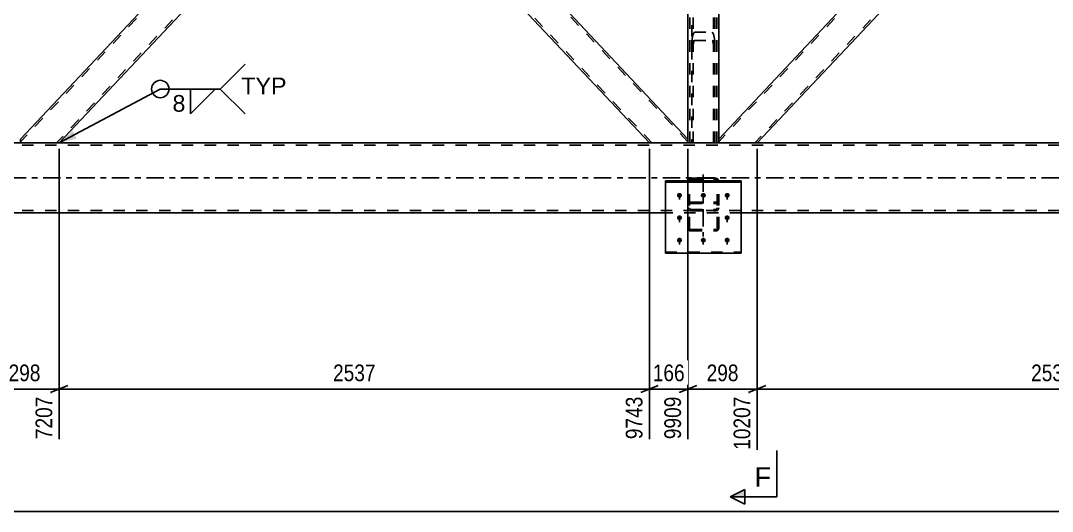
# Model space of a CAD drawing. Header units: millimetres. Extents: x -174 to 1015, y -641 to 200.
# Drawn here: x 183.5 to 360.9, y -184.9 to -100.6 of the extents above; entities that cross this region are included whole.
import ezdxf

# ---------------------------------------------------------------- set-up
doc = ezdxf.new("R2010")
doc.units = ezdxf.units.MM
doc.linetypes.add('DXK_LINE_DOT2', pattern=[3.9198, 1.9599, -1.9599])
doc.linetypes.add('DXK_LINE_DOT3', pattern=[5.9187, 2.979, -0.9799, 0.9799, -0.9799])
doc.styles.add('Arial', font='ARIAL.TTF', dxfattribs={"height": 0.2})
doc.styles.add('Arial Narrow', font='ARIALN.TTF', dxfattribs={"height": 0.2})

# ---------------------------------------------------------------- blocks, each defined once
blk = doc.blocks.new('Bolt-814735029-5271 - 5257')
at = {"linetype": 'Continuous'}
for points in [[(296.8, -130.19), (296.89, -130.2), (296.98, -130.23), (297.06, -130.27), (297.13, -130.33), (297.18, -130.4), (297.22, -130.48), (297.24, -130.56), (297.24, -130.65), (297.22, -130.74), (297.18, -130.81), (297.13, -130.88), (297.06, -130.94), (296.98, -130.99), (296.89, -131.01), (296.8, -131.02), (296.71, -131.01), (296.62, -130.99), (296.54, -130.94), (296.47, -130.88), (296.42, -130.81), (296.38, -130.74), (296.36, -130.65), (296.36, -130.56), (296.38, -130.48), (296.42, -130.4), (296.47, -130.33), (296.54, -130.27), (296.62, -130.23), (296.71, -130.2)], [(300.9, -130.19), (300.99, -130.2), (301.08, -130.23), (301.16, -130.27), (301.23, -130.33), (301.28, -130.4), (301.32, -130.48), (301.34, -130.56), (301.34, -130.65), (301.32, -130.74), (301.28, -130.81), (301.23, -130.88), (301.16, -130.94), (301.08, -130.99), (300.99, -131.01), (300.9, -131.02), (300.81, -131.01), (300.72, -130.99), (300.64, -130.94), (300.57, -130.88), (300.52, -130.81), (300.48, -130.74), (300.46, -130.65), (300.46, -130.56), (300.48, -130.48), (300.52, -130.4), (300.57, -130.33), (300.64, -130.27), (300.72, -130.23), (300.81, -130.2)], [(305, -130.19), (305.09, -130.2), (305.18, -130.23), (305.26, -130.27), (305.33, -130.33), (305.38, -130.4), (305.42, -130.48), (305.44, -130.56), (305.44, -130.65), (305.42, -130.74), (305.38, -130.81), (305.33, -130.88), (305.26, -130.94), (305.18, -130.99), (305.09, -131.01), (305, -131.02), (304.91, -131.01), (304.82, -130.99), (304.74, -130.94), (304.67, -130.88), (304.62, -130.81), (304.58, -130.74), (304.56, -130.65), (304.56, -130.56), (304.58, -130.48), (304.62, -130.4), (304.67, -130.33), (304.74, -130.27), (304.82, -130.23), (304.91, -130.2)], [(296.8, -134.05), (296.89, -134.06), (296.98, -134.08), (297.06, -134.13), (297.13, -134.18), (297.18, -134.25), (297.22, -134.33), (297.24, -134.42), (297.24, -134.5), (297.22, -134.59), (297.18, -134.67), (297.13, -134.74), (297.06, -134.8), (296.98, -134.84), (296.89, -134.86), (296.8, -134.87), (296.71, -134.86), (296.62, -134.84), (296.54, -134.8), (296.47, -134.74), (296.42, -134.67), (296.38, -134.59), (296.36, -134.5), (296.36, -134.42), (296.38, -134.33), (296.42, -134.25), (296.47, -134.18), (296.54, -134.13), (296.62, -134.08), (296.71, -134.06)], [(305, -134.05), (305.09, -134.06), (305.18, -134.08), (305.26, -134.13), (305.33, -134.18), (305.38, -134.25), (305.42, -134.33), (305.44, -134.42), (305.44, -134.5), (305.42, -134.59), (305.38, -134.67), (305.33, -134.74), (305.26, -134.8), (305.18, -134.84), (305.09, -134.86), (305, -134.87), (304.91, -134.86), (304.82, -134.84), (304.74, -134.8), (304.67, -134.74), (304.62, -134.67), (304.58, -134.59), (304.56, -134.5), (304.56, -134.42), (304.58, -134.33), (304.62, -134.25), (304.67, -134.18), (304.74, -134.13), (304.82, -134.08), (304.91, -134.06)], [(296.8, -137.9), (296.89, -137.91), (296.98, -137.94), (297.06, -137.98), (297.13, -138.04), (297.18, -138.11), (297.22, -138.19), (297.24, -138.27), (297.24, -138.36), (297.22, -138.44), (297.18, -138.52), (297.13, -138.59), (297.06, -138.65), (296.98, -138.69), (296.89, -138.72), (296.8, -138.73), (296.71, -138.72), (296.62, -138.69), (296.54, -138.65), (296.47, -138.59), (296.42, -138.52), (296.38, -138.44), (296.36, -138.36), (296.36, -138.27), (296.38, -138.19), (296.42, -138.11), (296.47, -138.04), (296.54, -137.98), (296.62, -137.94), (296.71, -137.91)], [(300.9, -137.9), (300.99, -137.91), (301.08, -137.94), (301.16, -137.98), (301.23, -138.04), (301.28, -138.11), (301.32, -138.19), (301.34, -138.27), (301.34, -138.36), (301.32, -138.44), (301.28, -138.52), (301.23, -138.59), (301.16, -138.65), (301.08, -138.69), (300.99, -138.72), (300.9, -138.73), (300.81, -138.72), (300.72, -138.69), (300.64, -138.65), (300.57, -138.59), (300.52, -138.52), (300.48, -138.44), (300.46, -138.36), (300.46, -138.27), (300.48, -138.19), (300.52, -138.11), (300.57, -138.04), (300.64, -137.98), (300.72, -137.94), (300.81, -137.91)], [(305, -137.9), (305.09, -137.91), (305.18, -137.94), (305.26, -137.98), (305.33, -138.04), (305.38, -138.11), (305.42, -138.19), (305.44, -138.27), (305.44, -138.36), (305.42, -138.44), (305.38, -138.52), (305.33, -138.59), (305.26, -138.65), (305.18, -138.69), (305.09, -138.72), (305, -138.73), (304.91, -138.72), (304.82, -138.69), (304.74, -138.65), (304.67, -138.59), (304.62, -138.52), (304.58, -138.44), (304.56, -138.36), (304.56, -138.27), (304.58, -138.19), (304.62, -138.11), (304.67, -138.04), (304.74, -137.98), (304.82, -137.94), (304.91, -137.91)]]:
    blk.add_hatch(color=1, dxfattribs=at).paths.add_polyline_path(points)
at = {"color": 1, "linetype": 'Continuous'}
for p, q in [((296.8, -130.21), (296.8, -131.35)), ((300.9, -130.21), (300.9, -131.35)), ((305, -130.21), (305, -131.35)), ((296.8, -134.06), (296.8, -135.2)), ((305, -134.06), (305, -135.2)), ((296.8, -137.92), (296.8, -139.05)), ((300.9, -137.92), (300.9, -139.05)), ((305, -137.92), (305, -139.05))]:
    blk.add_line(p, q, dxfattribs=at)
blk = doc.blocks.new('Part-814735029-5336 - 5257')
at = {"color": 7, "linetype": 'DXK_LINE_DOT2'}
for p, q in [((863.9, -122), (-67.1, -122)), ((863.9, -121.6), (50.38, -121.6)), ((863.9, -133.2), (-67.1, -133.2)), ((307.4, -133.6), (294.4, -133.6))]:
    blk.add_line(p, q, dxfattribs=at)
at = {"color": 2, "linetype": 'Continuous'}
for p, q in [((863.9, -121.6), (58.5, -121.6)), ((294.4, -133.6), (77.05, -133.6)), ((474.4, -133.6), (307.4, -133.6))]:
    blk.add_line(p, q, dxfattribs=at)
at = {"color": 7, "linetype": 'DXK_LINE_DOT3'}
blk.add_line((-67.1, -127.6), (863.9, -127.6), dxfattribs=at)
blk = doc.blocks.new('Part-814735029-5399 - 5257')
at = {"color": 2, "linetype": 'Continuous'}
for p, q in [((244.53, -63.8), (240.9, -67.65)), ((298.26, -120.94), (244.53, -63.8)), ((291.63, -121.6), (240.9, -67.65)), ((298.26, -121.6), (298.26, -120.94))]:
    blk.add_line(p, q, dxfattribs=at)
at = {"color": 7, "linetype": 'DXK_LINE_DOT2'}
for p, q in [((298.26, -121.41), (244.31, -64.03)), ((241.12, -67.42), (241.14, -67.4)), ((292.07, -121.6), (241.12, -67.42)), ((298.26, -121.6), (291.63, -121.6))]:
    blk.add_line(p, q, dxfattribs=at)
blk = doc.blocks.new('Part-814735029-5418 - 5257')
at = {"color": 2, "linetype": 'Continuous'}
for p, q in [((298.56, -127.7), (298.74, -127.66)), ((298.74, -127.66), (303.06, -127.66)), ((303.06, -127.66), (303.24, -127.7)), ((298.27, -128.13), (298.3, -127.97)), ((303.5, -127.97), (303.53, -128.13))]:
    blk.add_line(p, q, dxfattribs=at)
at = {"color": 7, "linetype": 'DXK_LINE_DOT3'}
blk.add_line((300.9, -127.05), (300.9, -137.66), dxfattribs=at)
at = {"color": 7, "linetype": 'DXK_LINE_DOT2'}
for p, q in [((298.26, -128.17), (298.27, -128.13)), ((298.26, -136.27), (298.26, -128.17)), ((298.52, -128.07), (298.5, -128.17)), ((298.5, -136.27), (298.5, -128.17)), ((298.57, -127.99), (298.52, -128.07)), ((298.65, -127.93), (298.57, -127.99)), ((298.74, -127.91), (298.65, -127.93)), ((298.74, -127.91), (303.06, -127.91)), ((303.15, -127.93), (303.06, -127.91)), ((303.23, -127.99), (303.15, -127.93)), ((303.28, -128.07), (303.23, -127.99)), ((303.3, -128.17), (303.28, -128.07)), ((303.3, -136.27), (303.3, -128.17)), ((303.53, -128.13), (303.54, -128.17)), ((303.54, -136.27), (303.54, -128.17)), ((298.3, -132.04), (298.26, -132.21)), ((298.3, -132.96), (298.26, -132.76)), ((298.4, -131.89), (298.3, -132.04)), ((298.56, -131.8), (298.4, -131.89)), ((298.5, -132.21), (298.52, -132.13)), ((298.5, -132.76), (298.52, -132.86)), ((298.52, -132.13), (298.57, -132.05)), ((298.52, -132.86), (298.57, -132.95)), ((298.74, -131.76), (298.56, -131.8)), ((298.57, -132.05), (298.65, -132)), ((298.57, -132.95), (298.65, -133)), ((298.65, -132), (298.74, -131.99)), ((298.65, -133), (298.74, -133.02)), ((298.74, -131.76), (303.06, -131.76)), ((298.74, -131.99), (303.06, -131.99)), ((298.74, -133.02), (303.06, -133.02)), ((303.24, -131.8), (303.06, -131.76)), ((303.06, -131.99), (303.15, -132)), ((303.06, -133.02), (303.15, -133)), ((303.15, -132), (303.23, -132.05)), ((303.15, -133), (303.23, -132.95)), ((303.23, -132.05), (303.28, -132.13)), ((303.23, -132.95), (303.28, -132.86)), ((303.4, -131.89), (303.24, -131.8)), ((303.28, -132.13), (303.3, -132.21)), ((303.28, -132.86), (303.3, -132.76)), ((303.5, -132.04), (303.4, -131.89)), ((303.54, -132.21), (303.5, -132.04)), ((303.54, -132.76), (303.5, -132.96)), ((298.74, -133.28), (298.56, -133.24)), ((298.74, -133.28), (303.06, -133.28)), ((303.24, -133.24), (303.06, -133.28)), ((298.26, -136.27), (298.3, -136.44)), ((298.3, -136.44), (298.4, -136.59)), ((298.52, -136.36), (298.5, -136.27)), ((298.57, -136.43), (298.52, -136.36)), ((298.65, -136.48), (298.57, -136.43)), ((298.74, -136.5), (298.65, -136.48)), ((298.74, -136.5), (303.06, -136.5)), ((303.15, -136.48), (303.06, -136.5)), ((303.23, -136.43), (303.15, -136.48)), ((303.28, -136.36), (303.23, -136.43)), ((303.3, -136.27), (303.28, -136.36)), ((303.4, -136.59), (303.5, -136.44)), ((303.5, -136.44), (303.54, -136.27)), ((298.4, -136.59), (298.56, -136.69)), ((298.56, -136.69), (298.74, -136.72)), ((298.74, -136.72), (303.06, -136.72)), ((303.06, -136.72), (303.24, -136.69)), ((303.24, -136.69), (303.4, -136.59))]:
    blk.add_line(p, q, dxfattribs=at)
at = {"color": 2, "linetype": 'Continuous'}
for centre, start, end in [((298.76, -128.15), 114.32, 159.2417), ((303.04, -128.15), 20.7583, 65.68)]:
    blk.add_arc(centre, 0.496, start, end, dxfattribs=at)
at = {"color": 7, "linetype": 'DXK_LINE_DOT2'}
for centre, start, end in [((298.76, -132.78), 200.7583, 245.68), ((303.04, -132.78), 294.32, 339.2417)]:
    blk.add_arc(centre, 0.496, start, end, dxfattribs=at)
blk = doc.blocks.new('Part-814735029-5459 - 5257')
at = {"color": 7, "linetype": 'DXK_LINE_DOT2'}
for p, q in [((303.54, -6), (298.26, -6)), ((298.26, -6.71), (298.26, -6)), ((298.58, -121.6), (298.58, -6)), ((303.22, -121.6), (303.22, -6)), ((303.54, -6.71), (303.54, -6)), ((298.26, -121.6), (298.26, -120.94)), ((303.54, -121.6), (298.26, -121.6)), ((303.54, -121.6), (303.54, -120.94))]:
    blk.add_line(p, q, dxfattribs=at)
at = {"color": 2, "linetype": 'Continuous'}
for p, q in [((298.26, -120.94), (298.26, -6.71)), ((303.54, -120.94), (303.54, -6.71))]:
    blk.add_line(p, q, dxfattribs=at)
blk = doc.blocks.new('Part-814735029-5534 - 5257')
at = {"color": 7, "linetype": 'DXK_LINE_DOT2'}
for p, q in [((412.07, -6), (303.54, -121.41)), ((418.26, -6.19), (309.73, -121.6)), ((418.26, -6), (411.63, -6)), ((360.9, -59.95), (357.28, -63.8)), ((364.53, -63.8), (360.9, -67.65)), ((310.17, -121.6), (303.54, -121.6))]:
    blk.add_line(p, q, dxfattribs=at)
at = {"color": 2, "linetype": 'Continuous'}
for p, q in [((411.63, -6), (360.9, -59.95)), ((418.26, -6.66), (364.53, -63.8)), ((418.26, -6.66), (418.26, -6)), ((357.28, -63.8), (303.54, -120.94)), ((360.9, -67.65), (310.17, -121.6)), ((303.54, -121.52), (303.54, -120.94)), ((303.54, -121.6), (303.54, -121.52))]:
    blk.add_line(p, q, dxfattribs=at)
blk = doc.blocks.new('Part-814735029-5539 - 5257')
at = {"color": 7, "linetype": 'DXK_LINE_DOT2'}
for p, q in [((292.07, -6), (183.54, -121.41)), ((298.26, -6.19), (189.73, -121.6)), ((298.26, -6.66), (260.1, -47.24)), ((298.26, -6), (291.63, -6)), ((298.26, -6.66), (298.26, -6)), ((240.9, -59.95), (237.28, -63.8)), ((244.53, -63.8), (240.9, -67.65)), ((190.17, -121.6), (183.54, -121.6))]:
    blk.add_line(p, q, dxfattribs=at)
at = {"color": 2, "linetype": 'Continuous'}
for p, q in [((291.63, -6), (240.9, -59.95)), ((298.21, -6.71), (244.53, -63.8)), ((237.28, -63.8), (183.54, -120.94)), ((190.17, -121.6), (240.9, -67.65)), ((183.54, -121.6), (183.54, -120.94))]:
    blk.add_line(p, q, dxfattribs=at)
blk = doc.blocks.new('Part-814735029-5609 - 5257')
at = {"color": 2, "linetype": 'Continuous'}
for p, q in [((307.4, -128.13), (294.4, -128.13)), ((294.4, -128.13), (294.4, -140.57)), ((294.4, -128.35), (307.4, -128.35)), ((307.4, -140.57), (307.4, -128.13)), ((294.4, -140.57), (307.4, -140.57))]:
    blk.add_line(p, q, dxfattribs=at)
at = {"color": 7, "linetype": 'DXK_LINE_DOT2'}
blk.add_line((294.4, -140.35), (307.4, -140.35), dxfattribs=at)
blk = doc.blocks.new('Part-814735029-7437 - 5257')
at = {"color": 7, "linetype": 'DXK_LINE_DOT2'}
for p, q in [((298.95, 12.37), (299.04, 12.43)), ((299.2, 12.47), (299.04, 12.43)), ((299.38, 12.48), (299.2, 12.47)), ((302.42, 12.48), (299.38, 12.48)), ((302.6, 12.47), (302.42, 12.48)), ((302.76, 12.43), (302.6, 12.47)), ((302.86, 12.37), (302.76, 12.43)), ((298.9, 12.3), (298.94, 12.37)), ((298.9, 12.3), (298.9, -121.6)), ((298.9, 11.1), (298.94, 11.02)), ((298.94, 12.37), (298.95, 12.37)), ((298.94, 11.02), (298.95, 11.02)), ((298.95, 11.02), (299.04, 10.96)), ((299.04, 10.96), (299.2, 10.92)), ((299.14, 12.3), (299.16, 12.33)), ((299.14, -121.6), (299.14, 12.3)), ((299.16, 11.06), (299.14, 11.1)), ((299.16, 12.33), (299.21, 12.36)), ((299.21, 11.03), (299.16, 11.06)), ((299.2, 10.92), (299.38, 10.91)), ((299.21, 12.36), (299.29, 12.38)), ((299.29, 11.01), (299.21, 11.03)), ((299.29, 12.38), (299.38, 12.39)), ((299.38, 11), (299.29, 11.01)), ((302.42, 12.39), (299.38, 12.39)), ((302.42, 11), (299.38, 11)), ((302.42, 10.91), (299.38, 10.91)), ((302.42, 12.39), (302.51, 12.38)), ((302.51, 11.01), (302.42, 11)), ((302.42, 10.91), (302.6, 10.92)), ((302.51, 12.38), (302.59, 12.36)), ((302.59, 11.03), (302.51, 11.01)), ((302.59, 12.36), (302.64, 12.33)), ((302.64, 11.06), (302.59, 11.03)), ((302.6, 10.92), (302.76, 10.96)), ((302.64, 12.33), (302.66, 12.3)), ((302.66, 11.1), (302.64, 11.06)), ((302.66, -121.6), (302.66, 12.3)), ((302.76, 10.96), (302.86, 11.02)), ((302.9, 12.3), (302.86, 12.37)), ((302.86, 11.02), (302.9, 11.1)), ((302.9, -121.6), (302.9, 12.3)), ((299.38, -102.56), (299.2, -102.78)), ((299.38, -102.56), (302.42, -102.56)), ((302.6, -102.78), (302.42, -102.56)), ((298.94, -104.3), (298.9, -105.38)), ((299.29, -104.08), (299.38, -103.97)), ((299.38, -103.97), (302.42, -103.97)), ((302.42, -103.97), (302.51, -104.08)), ((302.9, -105.38), (302.86, -104.3)), ((299.14, -105.38), (299.16, -104.84)), ((302.64, -104.84), (302.66, -105.38)), ((298.9, -121.6), (302.9, -121.6))]:
    blk.add_line(p, q, dxfattribs=at)
for centre, radius, start, end in [((304.61, -104.48), 5.68, 162.5062, 178.1392), ((297.18, -104.48), 5.68, 1.8608, 17.4938), ((302, -104.93), 2.84, 162.5062, 178.1392), ((299.8, -104.93), 2.84, 1.8608, 17.4938)]:
    blk.add_arc(centre, radius, start, end, dxfattribs=at)
blk = doc.blocks.new('StraightDimension-814735029-6281 - 5257')
at = {"color": 7, "linetype": 'Continuous'}
for p, q in [((298.26, -122.6), (298.26, -172.51)), ((310.17, -122.6), (310.17, -174.34)), ((296.76, -164.5), (299.76, -163.3)), ((298.26, -163.9), (310.17, -163.9)), ((311.67, -163.3), (308.67, -164.5))]:
    blk.add_line(p, q, dxfattribs=at)
at = {"color": 0}
blk.add_wipeout([(307.56, -163.15), (307.56, -158.95), (300.87, -158.95), (300.87, -163.15)], dxfattribs=at)
at = {"color": 0, "linetype": 'Continuous'}
blk.add_wipeout([(309.57, -164.6), (305.37, -164.6), (305.37, -174.94), (309.57, -174.94)], dxfattribs=at)
at = {"color": 3, "style": 'Arial Narrow'}
blk.add_text('298', height=2.863, dxfattribs=at).set_placement((301.47, -162.55))
at = {"color": 3, "linetype": 'Continuous', "style": 'Arial Narrow'}
blk.add_text('10207', height=2.863, rotation=90.0002, dxfattribs=at).set_placement((308.97, -174.34))
blk = doc.blocks.new('StraightDimension-814735029-6294 - 5257')
at = {"color": 7, "linetype": 'Continuous'}
for p, q in [((310.17, -122.6), (310.17, -174.34)), ((411.63, -122.6), (411.63, -174.34)), ((311.67, -163.3), (308.67, -164.5)), ((310.17, -163.9), (411.63, -163.9)), ((410.13, -164.5), (413.13, -163.3))]:
    blk.add_line(p, q, dxfattribs=at)
at = {"color": 0}
blk.add_wipeout([(365.16, -163.15), (365.16, -158.95), (356.65, -158.95), (356.65, -163.15)], dxfattribs=at)
at = {"color": 0, "linetype": 'Continuous'}
blk.add_wipeout([(411.03, -164.6), (406.83, -164.6), (406.83, -174.94), (411.03, -174.94)], dxfattribs=at)
at = {"color": 3, "style": 'Arial Narrow'}
blk.add_text('2537', height=2.863, dxfattribs=at).set_placement((357.25, -162.55))
at = {"color": 3, "linetype": 'Continuous', "style": 'Arial Narrow'}
blk.add_text('12743', height=2.863, rotation=90.0002, dxfattribs=at).set_placement((410.43, -174.34))
blk = doc.blocks.new('StraightDimension-814735029-6268 - 5257')
at = {"color": 7, "linetype": 'Continuous'}
for p, q in [((291.63, -122.6), (291.63, -172.51)), ((298.26, -122.6), (298.26, -172.51)), ((290.13, -164.5), (293.13, -163.3)), ((291.63, -163.9), (298.26, -163.9)), ((299.76, -163.3), (296.76, -164.5))]:
    blk.add_line(p, q, dxfattribs=at)
at = {"color": 0}
blk.add_wipeout([(298.29, -163.15), (298.29, -158.95), (291.61, -158.95), (291.61, -163.15)], dxfattribs=at)
at = {"color": 0, "linetype": 'Continuous'}
blk.add_wipeout([(297.66, -164.6), (293.46, -164.6), (293.46, -173.11), (297.66, -173.11)], dxfattribs=at)
at = {"color": 3, "style": 'Arial Narrow'}
blk.add_text('166', height=2.863, dxfattribs=at).set_placement((292.21, -162.55))
at = {"color": 3, "linetype": 'Continuous', "style": 'Arial Narrow'}
blk.add_text('9909', height=2.863, rotation=90.0002, dxfattribs=at).set_placement((297.06, -172.51))
blk = doc.blocks.new('StraightDimension-814735029-6232 - 5257')
at = {"color": 7, "linetype": 'Continuous'}
for p, q in [((178.26, -122.6), (178.26, -172.51)), ((190.17, -122.6), (190.17, -172.51)), ((176.76, -164.5), (179.76, -163.3)), ((178.26, -163.9), (190.17, -163.9)), ((191.67, -163.3), (188.67, -164.5))]:
    blk.add_line(p, q, dxfattribs=at)
at = {"color": 0}
blk.add_wipeout([(187.56, -163.15), (187.56, -158.95), (180.87, -158.95), (180.87, -163.15)], dxfattribs=at)
at = {"color": 0, "linetype": 'Continuous'}
blk.add_wipeout([(189.57, -164.6), (185.37, -164.6), (185.37, -173.11), (189.57, -173.11)], dxfattribs=at)
at = {"color": 3, "style": 'Arial Narrow'}
blk.add_text('298', height=2.863, dxfattribs=at).set_placement((181.47, -162.55))
at = {"color": 3, "linetype": 'Continuous', "style": 'Arial Narrow'}
blk.add_text('7207', height=2.863, rotation=90.0002, dxfattribs=at).set_placement((188.97, -172.51))
blk = doc.blocks.new('StraightDimension-814735029-6446 - 5257')
at = {"color": 7, "linetype": 'Continuous'}
for p, q in [((190.17, -122.6), (190.17, -172.51)), ((291.63, -122.6), (291.63, -172.51)), ((191.67, -163.3), (188.67, -164.5)), ((190.17, -163.9), (291.63, -163.9)), ((290.13, -164.5), (293.13, -163.3))]:
    blk.add_line(p, q, dxfattribs=at)
at = {"color": 0}
blk.add_wipeout([(245.16, -163.15), (245.16, -158.95), (236.65, -158.95), (236.65, -163.15)], dxfattribs=at)
at = {"color": 0, "linetype": 'Continuous'}
blk.add_wipeout([(291.03, -164.6), (286.83, -164.6), (286.83, -173.11), (291.03, -173.11)], dxfattribs=at)
at = {"color": 3, "style": 'Arial Narrow'}
blk.add_text('2537', height=2.863, dxfattribs=at).set_placement((237.25, -162.55))
at = {"color": 3, "linetype": 'Continuous', "style": 'Arial Narrow'}
blk.add_text('9743', height=2.863, rotation=90.0002, dxfattribs=at).set_placement((290.43, -172.51))
blk = doc.blocks.new('StraightDimension-814735029-7276 - 5257')
at = {"color": 7, "linetype": 'Continuous'}
blk.add_line((-81, -184.92), (944.9, -184.92), dxfattribs=at)
blk = doc.blocks.new('SectionMark-814735029-27840 - 5257')
at = {"linetype": 'Continuous'}
for points in [[(308.04, 37.9), (308.04, 36.65), (305.54, 37.9)], [(308.04, -181.19), (308.04, -182.44), (305.54, -182.44)]]:
    blk.add_hatch(color=6, dxfattribs=at).paths.add_polyline_path(points)
at = {"color": 6, "linetype": 'Continuous'}
for p, q in [((305.54, 37.9), (308.04, 39.15)), ((308.04, 36.65), (308.04, 39.15)), ((313.54, 37.9), (305.54, 37.9)), ((305.54, 37.9), (308.04, 36.65)), ((313.54, 37.9), (313.54, 29.9)), ((313.54, -182.44), (313.54, -174.44)), ((305.54, -182.44), (308.04, -181.19)), ((313.54, -182.44), (305.54, -182.44)), ((308.04, -183.69), (305.54, -182.44)), ((308.04, -181.19), (308.04, -183.69))]:
    blk.add_line(p, q, dxfattribs=at)
at = {"color": 0, "linetype": 'Continuous'}
for points in [[(312.54, 32.65), (312.54, 36.15), (309.69, 36.15), (309.69, 32.65)], [(312.54, -180.69), (312.54, -177.19), (309.69, -177.19), (309.69, -180.69)]]:
    blk.add_wipeout(points, dxfattribs=at)
at = {"color": 3, "linetype": 'Continuous', "style": 'Arial'}
for p in [(309.69, 32.65), (309.69, -180.69)]:
    blk.add_text('F', height=3.34, dxfattribs=at).set_placement(p)
blk = doc.blocks.new('WeldMark-814735029-29441 - 5257')
at = {"linetype": 'Continuous'}
blk.add_hatch(color=30, dxfattribs=at).paths.add_polyline_path([(193.17, -120.85), (190.17, -121.6), (192.46, -119.53)])
at = {"color": 3, "linetype": 'Continuous'}
for q in [(222.15, -108.05), (222.15, -116.62)]:
    blk.add_line((217.87, -112.34), q, dxfattribs=at)
at = {"color": 30, "linetype": 'Continuous'}
blk.add_line((190.17, -121.6), (207.54, -112.34), dxfattribs=at)
at = {"color": 3, "linetype": 'Continuous'}
blk.add_arc((207.54, -112.34), 1.5, 90, 270, dxfattribs=at)
at = {"color": 0}
blk.add_wipeout([(212.07, -116.44), (212.07, -113.04), (209.44, -113.04), (209.44, -116.44)], dxfattribs=at)
at = {"color": 30, "linetype": 'Continuous'}
blk.add_line((207.54, -112.34), (217.87, -112.34), dxfattribs=at)
at = {"color": 3, "linetype": 'Continuous'}
for p, q in [((212.72, -112.34), (217.01, -112.34)), ((217.01, -112.34), (212.72, -116.62)), ((212.72, -116.62), (212.72, -112.34))]:
    blk.add_line(p, q, dxfattribs=at)
blk.add_arc((207.54, -112.34), 1.5, 270, 90, dxfattribs=at)
at = {"color": 3, "style": 'Arial'}
blk.add_text('8', height=2.87, dxfattribs=at).set_placement((209.64, -116.24))
at = {"color": 0, "linetype": 'Continuous'}
blk.add_wipeout([(229.24, -113.24), (229.24, -110.24), (221.47, -110.24), (221.47, -113.24)], dxfattribs=at)
blk.add_wipeout([(229.24, -113.24), (229.24, -110.24), (221.47, -110.24), (221.47, -113.24)], dxfattribs=at)
at = {"color": 3, "linetype": 'Continuous', "style": 'Arial'}
blk.add_text('TYP', height=2.865, dxfattribs=at).set_placement((221.47, -113.24))

msp = doc.modelspace()

# ---------------------------------------------------------------- block references
for name in ['Part-814735029-7437 - 5257', 'Part-814735029-5539 - 5257', 'Part-814735029-5459 - 5257', 'Part-814735029-5534 - 5257', 'Part-814735029-5399 - 5257', 'Part-814735029-5336 - 5257', 'Part-814735029-5418 - 5257', 'Part-814735029-5609 - 5257', 'Bolt-814735029-5271 - 5257']:
    msp.add_blockref(name, (0, 0))

# ---------------------------------------------------------------- next in the draw order: block references
for name in ['StraightDimension-814735029-6232 - 5257', 'StraightDimension-814735029-6281 - 5257']:
    msp.add_blockref(name, (0, 0))

# ---------------------------------------------------------------- next in the draw order: block references
for name in ['StraightDimension-814735029-6268 - 5257', 'StraightDimension-814735029-6294 - 5257']:
    msp.add_blockref(name, (0, 0))

# ---------------------------------------------------------------- next in the draw order: block references
msp.add_blockref('StraightDimension-814735029-6446 - 5257', (0, 0))

# ---------------------------------------------------------------- next in the draw order: block references
msp.add_blockref('StraightDimension-814735029-7276 - 5257', (0, 0))

# ---------------------------------------------------------------- next in the draw order: block references
for name in ['SectionMark-814735029-27840 - 5257', 'WeldMark-814735029-29441 - 5257']:
    msp.add_blockref(name, (0, 0))

doc.saveas('drawing.dxf')
